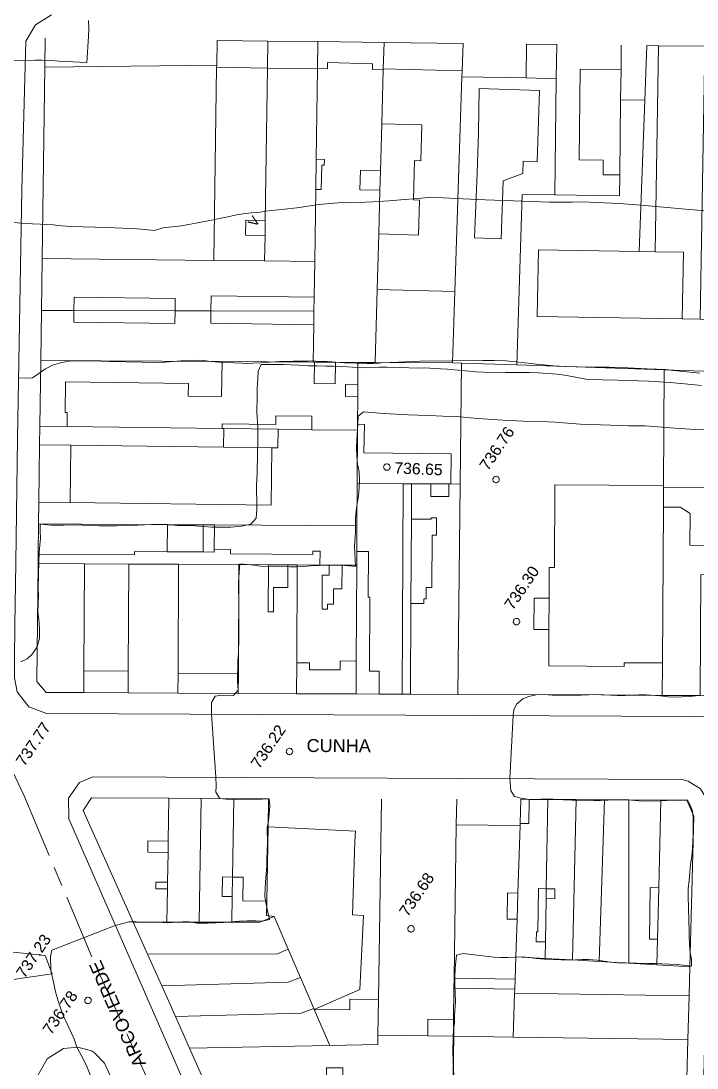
# Model space of a CAD drawing. Header units: metres. Extents: x 7 to 327053, y 40 to 7393807.
# Drawn here: x 325945.3 to 326049.9, y 7392972.6 to 7393134.6 of the extents above; entities that cross this region are included whole.
import ezdxf
from ezdxf.enums import TextEntityAlignment as Align

# ---------------------------------------------------------------- set-up
doc = ezdxf.new("R2010")
doc.units = ezdxf.units.M
doc.linetypes.add('T09', pattern=[17, 10, -2, 3, -2])
doc.layers.get('0').update_dxf_attribs({"lineweight": 18})
for name, color, linetype, lineweight in [('100_SIST_VIARIO_MEIO_FIO', 1, 'Continuous', 18), ('108_SEP_FIS_CANT_CENT_ILHA', 7, 'Continuous', 18), ('160_P_SIMP_ASF_TOP', 7, 'Continuous', 18), ('206_MURO_E_MURO_ARRIMO', 7, 'Continuous', 18), ('214_PROJ_BEIRAL_EDIF', 10, 'Continuous', 18), ('508_LM_SETOR_FISCAL', 136, 'T09', 18), ('600_CURVA_MESTRA', 14, 'Continuous', 18), ('604_CURVA_INTERM', 7, 'Continuous', 18), ('606_PTO_COTADO', 7, 'Continuous', 18), ('608_PTO_COTADO_INTERVIA', 1, 'Continuous', 18), ('626_SEGM_CURVA_INTERM', 7, 'Continuous', 18)]:
    doc.layers.add(name, color=color, linetype=linetype, lineweight=lineweight)
doc.styles.add('Style-Arial', font='arial.ttf', dxfattribs={"height": 1.75})

# ---------------------------------------------------------------- blocks, each defined once
blk = doc.blocks.new('SP09')
at = {"color": 0, "linetype": 'Continuous'}
blk.add_lwpolyline([(-0.03, -0.51), (-0.14, -0.49), (-0.24, -0.46), (-0.31, -0.42), (-0.35, -0.39), (-0.42, -0.31), (-0.47, -0.24), (-0.51, -0.15), (-0.52, -0.09), (-0.52, 0.03), (-0.51, 0.11), (-0.48, 0.2), (-0.44, 0.27), (-0.4, 0.33), (-0.32, 0.39), (-0.23, 0.44), (-0.15, 0.48), (-0.1, 0.48), (-0.03, 0.48), (0.08, 0.48), (0.19, 0.44), (0.27, 0.4), (0.35, 0.32), (0.41, 0.23), (0.46, 0.11), (0.48, 0.03), (0.48, -0.03), (0.47, -0.08), (0.44, -0.21), (0.38, -0.3), (0.31, -0.38), (0.23, -0.44), (0.1, -0.49), (0.02, -0.51)], close=True, dxfattribs=at)
blk = doc.blocks.new('SP10')
at = {"color": 0, "linetype": 'Continuous'}
blk.add_lwpolyline([(-0.03, -0.51), (-0.14, -0.49), (-0.24, -0.46), (-0.31, -0.42), (-0.35, -0.39), (-0.42, -0.31), (-0.47, -0.24), (-0.51, -0.15), (-0.52, -0.09), (-0.52, 0.03), (-0.51, 0.11), (-0.48, 0.2), (-0.44, 0.27), (-0.4, 0.33), (-0.32, 0.39), (-0.23, 0.44), (-0.15, 0.48), (-0.1, 0.48), (-0.03, 0.48), (0.08, 0.48), (0.19, 0.44), (0.27, 0.4), (0.35, 0.32), (0.41, 0.23), (0.46, 0.11), (0.48, 0.03), (0.48, -0.03), (0.47, -0.08), (0.44, -0.21), (0.38, -0.3), (0.31, -0.38), (0.23, -0.44), (0.1, -0.49), (0.02, -0.51)], close=True, dxfattribs=at)

msp = doc.modelspace()

# ---------------------------------------------------------------- linework, layer by layer
at = {"layer": '100_SIST_VIARIO_MEIO_FIO'}
for points in [[(325950.057, 7393135.542), (325947.572, 7393133.979), (325946.09, 7393131.449), (325945.455, 7393108.517), (325944.816, 7393069.995), (325944.527, 7393050.731), (325944.383, 7393041.099), (325944.326, 7393035.913), (325944.337, 7393032.948), (325944.761, 7393030.782), (325946.573, 7393028.483), (325949.303, 7393027.454), (326049.36, 7393026.983), (326101.988, 7393026.778), (326153.839, 7393026.804), (326154.578, 7393026.815), (326156.711, 7393027.004), (326158.59, 7393028.195), (326159.706, 7393030.123), (326160.859, 7393104.738), (326160.981, 7393118.077)], [(326048.721, 7392879.463), (326051.986, 7393013.277), (326050.442, 7393015.807), (326048.545, 7393016.987), (326047.585, 7393017.25), (325956.439, 7393017.649), (325954.401, 7393016.742), (325952.679, 7393014.342), (325952.711, 7393011.136), (325994.642, 7392915.248)], [(325956.219, 7392975.255), (325954.119, 7392975.832), (325951.896, 7392975.587), (325949.374, 7392974.024), (325947.933, 7392971.432), (325947.166, 7392959.022), (325947.047, 7392946.742)], [(325979.924, 7392924.987), (325965.218, 7392958.117), (325958.267, 7392973.335), (325956.703, 7392974.934), (325956.219, 7392975.255)]]:
    msp.add_lwpolyline(points, dxfattribs=at)
at = {"layer": '108_SEP_FIS_CANT_CENT_ILHA'}
msp.add_lwpolyline([(325939.978, 7392990.069), (325941.124, 7392990.844), (325949.062, 7392989.977), (325950.161, 7392987.167), (325943.021, 7392986.139), (325941.187, 7392984.855), (325939.916, 7392983.047)], dxfattribs=at)
at = {"layer": '206_MURO_E_MURO_ARRIMO'}
for p, q in [((325949.013, 7393127.453), (325949.074, 7393131.908)), ((325983.51, 7393131.492), (325975.667, 7393131.587)), ((325991.251, 7393131.398), (325983.51, 7393131.492)), ((326001.49, 7393131.275), (325991.251, 7393131.398)), ((326013.714, 7393131.127), (326001.49, 7393131.275)), ((325948.249, 7393071.914), (325948.388, 7393082.041)), ((325947.992, 7393050.648), (325948.009, 7393052.085)), ((325961.893, 7393030.639), (325955.053, 7393030.674)), ((325978.943, 7393030.551), (325969.614, 7393030.599)), ((325997.165, 7393030.457), (325987.955, 7393030.505)), ((326000.732, 7393030.442), (325997.165, 7393030.457)), ((326005.582, 7393030.422), (326004.288, 7393030.428)), ((326035.107, 7393030.301), (326012.911, 7393030.392)), ((326044.533, 7393030.241), (326035.107, 7393030.301)), ((326022.663, 7393014.162), (326023.966, 7393014.155))]:
    msp.add_line(p, q, dxfattribs=at)
for points in [[(325975.667, 7393131.587), (325975.608, 7393127.76)], [(325983.51, 7393131.492), (325983.451, 7393127.308)], [(325991.251, 7393131.398), (325991.192, 7393127.254)], [(326001.49, 7393131.275), (326001.379, 7393127.211)], [(326013.714, 7393131.127), (326013.576, 7393126.878)], [(326038.197, 7393130.832), (326038.152, 7393127.047)], [(326004.469, 7393062.997), (326005.763, 7393062.99)], [(326008.73, 7393062.973), (326011.511, 7393062.958)], [(326005.66, 7393044.461), (326005.732, 7393057.515)], [(325967.963, 7393052.467), (325973.492, 7393052.436)], [(325986.621, 7393050.433), (325983.62, 7393050.45)], [(325997.193, 7393035.551), (325997.165, 7393030.457)], [(326000.641, 7392983.179), (326001.102, 7393014.191)], [(326012.678, 7393010.236), (326012.737, 7393014.176)], [(326022.543, 7393010.434), (326022.663, 7393014.162)], [(325978.008, 7392999.108), (325978.059, 7393002.139)], [(326026.568, 7392998.802), (326026.593, 7393000.324)]]:
    msp.add_lwpolyline(points, dxfattribs=at)
at = {"layer": '214_PROJ_BEIRAL_EDIF'}
for points in [[(326028.147, 7393125.657), (326028.211, 7393130.952), (326023.525, 7393131.009), (326023.462, 7393125.81)], [(326042.125, 7393130.784), (326041.82, 7393122.329), (326040.978, 7393098.92), (326043.442, 7393098.878), (326043.975, 7393130.762)], [(326051.117, 7393130.676), (326043.975, 7393130.762), (326043.442, 7393098.878), (326047.812, 7393098.805), (326047.639, 7393088.489), (326050.411, 7393088.443)], [(325975.603, 7393127.42), (325975.608, 7393127.76), (325949.013, 7393127.453), (325948.606, 7393097.846), (325975.142, 7393097.555)], [(325983.082, 7393101.392), (325983.026, 7393097.468), (325975.142, 7393097.555), (325975.603, 7393127.42), (325983.451, 7393127.308), (325983.115, 7393103.707), (325980.123, 7393103.749), (325980.09, 7393101.435)], [(325991.192, 7393127.254), (325990.991, 7393113.185), (325990.925, 7393108.524), (325990.766, 7393097.383), (325983.026, 7393097.468), (325983.082, 7393101.392), (325983.115, 7393103.707), (325983.451, 7393127.308)], [(325990.545, 7393081.807), (325990.627, 7393087.602), (325990.657, 7393089.691), (325990.688, 7393091.853), (325990.766, 7393097.383), (325990.925, 7393108.524), (325991.776, 7393108.501), (325991.879, 7393112.282), (325992.252, 7393112.272), (325992.276, 7393113.15), (325990.991, 7393113.185), (325991.192, 7393127.254), (325992.737, 7393127.211), (325992.763, 7393128.173), (325999.733, 7393127.982), (325999.708, 7393127.065), (326001.373, 7393127.02), (326001.145, 7393118.67), (326000.946, 7393111.406), (325997.831, 7393111.491), (325997.748, 7393108.478), (326000.864, 7393108.393), (326000.679, 7393101.644), (326000.444, 7393093.045), (326000.135, 7393081.754), (325997.449, 7393081.769), (325993.977, 7393081.788), (325990.731, 7393081.806)], [(326001.145, 7393118.67), (326001.373, 7393127.02), (326001.379, 7393127.211), (326013.576, 7393126.878), (326013.545, 7393125.93), (326012.463, 7393092.716), (326000.444, 7393093.045), (326000.679, 7393101.644), (326006.835, 7393101.476), (326006.983, 7393106.883), (326006.047, 7393106.909), (326006.213, 7393112.987), (326007.194, 7393112.96), (326007.346, 7393118.5)], [(326038.152, 7393127.047), (326038.095, 7393122.374), (326037.955, 7393110.761), (326035.378, 7393110.792), (326035.406, 7393113.076), (326031.666, 7393113.121), (326031.836, 7393127.123)], [(326027.93, 7393107.673), (326028.147, 7393125.657), (326023.462, 7393125.81), (326013.545, 7393125.93), (326012.463, 7393092.716), (326012.104, 7393081.687), (326013.492, 7393081.645), (326022.015, 7393081.368), (326022.874, 7393107.734)], [(326016.223, 7393124.133), (326016.106, 7393117.31), (326015.904, 7393111.119), (326015.475, 7393101.044), (326019.632, 7393100.909), (326019.924, 7393109.877), (326022.965, 7393111.018), (326023.025, 7393112.886), (326025.203, 7393112.815), (326025.561, 7393123.829)], [(326027.93, 7393107.673), (326037.916, 7393107.553), (326037.955, 7393110.761), (326038.095, 7393122.374), (326041.82, 7393122.329), (326040.978, 7393098.92), (326025.369, 7393099.181), (326025.197, 7393088.864), (326047.639, 7393088.489), (326050.411, 7393088.443), (326052.551, 7393088.407), (326052.416, 7393080.378), (326044.854, 7393080.624), (326022.015, 7393081.368), (326022.874, 7393107.734)], [(326001.145, 7393118.67), (326000.946, 7393111.406), (326000.864, 7393108.393), (326000.679, 7393101.644), (326006.835, 7393101.476), (326006.983, 7393106.883), (326006.047, 7393106.909), (326006.213, 7393112.987), (326007.194, 7393112.96), (326007.346, 7393118.5)], [(325990.688, 7393091.853), (325990.766, 7393097.383), (325983.026, 7393097.468), (325975.142, 7393097.555), (325948.606, 7393097.846), (325948.495, 7393089.818), (325953.512, 7393089.803), (325953.541, 7393091.882), (325969.19, 7393091.659), (325969.163, 7393089.756), (325974.723, 7393089.739), (325974.756, 7393092.08)], [(326047.639, 7393088.489), (326025.197, 7393088.864), (326025.369, 7393099.181), (326040.978, 7393098.92), (326043.442, 7393098.878), (326047.812, 7393098.805)], [(326012.463, 7393092.716), (326000.444, 7393093.045), (326000.135, 7393081.754), (326012.104, 7393081.687)], [(325969.163, 7393089.756), (325953.512, 7393089.803), (325953.541, 7393091.882), (325969.19, 7393091.659)], [(325990.657, 7393089.691), (325974.723, 7393089.739), (325974.756, 7393092.08), (325990.688, 7393091.853)], [(325990.545, 7393081.807), (325990.627, 7393087.602), (325974.696, 7393087.828), (325974.723, 7393089.739), (325969.163, 7393089.756), (325969.135, 7393087.774), (325953.486, 7393087.997), (325953.512, 7393089.803), (325948.495, 7393089.818), (325948.388, 7393082.041), (325976.436, 7393081.885)], [(325969.163, 7393089.756), (325953.512, 7393089.803), (325953.486, 7393087.997), (325969.135, 7393087.774)], [(325974.723, 7393089.739), (325990.657, 7393089.691), (325990.627, 7393087.602), (325974.696, 7393087.828)], [(325990.545, 7393081.807), (325976.436, 7393081.885), (325976.363, 7393076.478), (325971.196, 7393076.547), (325971.222, 7393078.492), (325952.223, 7393078.745), (325952.16, 7393074.018), (325952.497, 7393074.014), (325952.468, 7393071.858), (325976.462, 7393071.538), (325976.472, 7393072.284), (325984.764, 7393072.173), (325984.782, 7393073.517), (325990.341, 7393073.443), (325990.313, 7393071.353), (325997.391, 7393071.259), (325997.396, 7393072.19), (325997.42, 7393076.449), (325995.531, 7393076.474), (325995.556, 7393078.378), (325997.43, 7393078.353), (325997.449, 7393081.769), (325993.977, 7393081.788), (325993.932, 7393078.47), (325990.687, 7393078.513), (325990.731, 7393081.806)], [(326011.825, 7393062.956), (326011.886, 7393067.596), (325998.392, 7393067.776), (325998.451, 7393072.176), (325997.396, 7393072.19), (325997.42, 7393076.449), (325997.43, 7393078.353), (325997.449, 7393081.769), (326000.135, 7393081.754), (326012.104, 7393081.687), (326013.492, 7393081.645), (326013.28, 7393062.948)], [(326044.738, 7393062.45), (326044.74, 7393062.716), (326044.854, 7393080.624), (326052.416, 7393080.378), (326052.302, 7393062.407)], [(325952.468, 7393071.858), (325976.462, 7393071.538), (325976.7, 7393071.535), (325976.662, 7393068.639), (325953.049, 7393068.954), (325948.214, 7393069.019), (325948.249, 7393071.914)], [(325984.144, 7393068.539), (325984.026, 7393059.651), (325952.93, 7393060.066), (325948.107, 7393060.133), (325948.066, 7393056.766), (325967.986, 7393056.656), (325973.515, 7393056.625), (325975.264, 7393056.616), (325997.309, 7393056.493), (325997.345, 7393063.036), (325997.391, 7393071.259), (325990.313, 7393071.353), (325985.123, 7393071.422), (325985.084, 7393068.527)], [(325985.123, 7393071.422), (325985.084, 7393068.527), (325984.144, 7393068.539), (325976.662, 7393068.639), (325976.7, 7393071.535)], [(325948.214, 7393069.019), (325953.049, 7393068.954), (325952.93, 7393060.066), (325948.107, 7393060.133)], [(325976.662, 7393068.639), (325984.144, 7393068.539), (325984.026, 7393059.651), (325952.93, 7393060.066), (325953.049, 7393068.954)], [(325997.287, 7393052.521), (325999.085, 7393052.511), (325999.046, 7393045.454), (325999.317, 7393045.453), (325999.253, 7393033.989), (326000.752, 7393033.98), (326000.732, 7393030.442), (326004.288, 7393030.428), (326004.469, 7393062.997), (325997.345, 7393063.036), (325997.309, 7393056.493)], [(326005.732, 7393057.515), (326008.788, 7393057.498), (326008.789, 7393057.704), (326009.613, 7393057.699), (326009.598, 7393055.026), (326008.919, 7393055.03), (326008.874, 7393046.913), (326008.032, 7393046.918), (326008.022, 7393045.155), (326007.653, 7393045.157), (326007.649, 7393044.45), (326005.66, 7393044.461), (326005.582, 7393030.422), (326012.911, 7393030.392), (326013.28, 7393062.948), (326011.825, 7393062.956), (326011.511, 7393062.958), (326011.5, 7393061.004), (326008.719, 7393061.02), (326008.73, 7393062.973), (326005.763, 7393062.99)], [(326044.74, 7393062.716), (326044.738, 7393062.45), (326044.719, 7393059.37), (326044.565, 7393035.261), (326038.649, 7393035.294), (326038.646, 7393034.729), (326026.977, 7393034.794), (326027.008, 7393040.427), (326027.035, 7393045.293), (326027.061, 7393050.049), (326027.85, 7393050.044), (326027.92, 7393062.81)], [(326044.565, 7393035.261), (326044.719, 7393059.37), (326047.283, 7393059.356), (326048.839, 7393058.375), (326048.812, 7393053.462), (326053.021, 7393053.438), (326052.996, 7393048.918), (326050.508, 7393048.932), (326050.404, 7393030.203), (326044.533, 7393030.241)], [(325967.963, 7393052.467), (325967.986, 7393056.656), (325948.066, 7393056.766), (325948.009, 7393052.085), (325962.891, 7393052.002), (325962.894, 7393052.495)], [(325975.264, 7393056.616), (325975.243, 7393052.846), (325975.241, 7393052.426), (325973.492, 7393052.436), (325973.515, 7393056.625)], [(325975.243, 7393052.846), (325977.768, 7393052.832), (325977.764, 7393052.134), (325990.476, 7393052.064), (325990.479, 7393052.576), (325991.598, 7393052.57), (325991.586, 7393050.406), (325993.002, 7393050.398), (325995.005, 7393050.387), (325997.275, 7393050.374), (325997.287, 7393052.521), (325997.309, 7393056.493), (325975.264, 7393056.616)], [(325955.072, 7393034.045), (325955.053, 7393030.674), (325949.246, 7393030.704), (325947.771, 7393032.386), (325947.992, 7393050.648), (325955.164, 7393050.608)], [(325962.004, 7393050.57), (325955.164, 7393050.608), (325955.072, 7393034.045), (325961.912, 7393034.007)], [(325961.912, 7393034.007), (325962.004, 7393050.57), (325969.724, 7393050.527), (325969.631, 7393033.668), (325969.614, 7393030.599), (325961.893, 7393030.639)], [(325979.054, 7393050.475), (325969.724, 7393050.527), (325969.631, 7393033.668), (325978.96, 7393033.617)], [(325983.62, 7393050.45), (325979.054, 7393050.475), (325978.96, 7393033.617), (325978.943, 7393030.551), (325987.955, 7393030.505), (325987.982, 7393035.281), (325988.066, 7393050.425), (325986.621, 7393050.433), (325986.601, 7393046.934), (325984.404, 7393046.946), (325984.383, 7393043.171), (325983.579, 7393043.175)], [(325988.066, 7393050.425), (325987.982, 7393035.281), (325989.965, 7393035.27), (325989.959, 7393034.199), (325994.685, 7393034.173), (325994.693, 7393035.565), (325997.193, 7393035.551), (325997.275, 7393050.374), (325995.005, 7393050.387), (325994.984, 7393046.723), (325993.667, 7393046.73), (325993.654, 7393044.363), (325992.755, 7393044.368), (325992.751, 7393043.565), (325991.917, 7393043.57), (325991.947, 7393048.829), (325992.993, 7393048.823), (325993.002, 7393050.398), (325991.586, 7393050.406)], [(326027.035, 7393045.293), (326027.008, 7393040.427), (326024.669, 7393040.44), (326024.696, 7393045.306)], [(325968.115, 7393007.684), (325968.226, 7393014.317), (325956.232, 7393014.398), (325954.975, 7393012.441), (325962.694, 7392995.168), (325967.906, 7392995.161), (325967.992, 7393000.287), (325966.188, 7393000.317), (325966.205, 7393001.349), (325968.009, 7393001.319), (325968.086, 7393005.909), (325964.934, 7393005.962), (325964.963, 7393007.737)], [(325967.992, 7393000.287), (325968.009, 7393001.319), (325968.086, 7393005.909), (325968.115, 7393007.684), (325968.226, 7393014.317), (325973.218, 7393014.284), (325972.898, 7392995.154), (325967.906, 7392995.161)], [(325978.059, 7393002.139), (325976.509, 7393002.165), (325976.458, 7392999.134), (325978.008, 7392999.108), (325977.942, 7392995.148), (325972.898, 7392995.154), (325973.218, 7393014.284), (325978.261, 7393014.25)], [(325983.632, 7393014.214), (325983.559, 7393009.881), (325983.367, 7392998.375), (325979.662, 7392998.437), (325979.723, 7393002.111), (325978.059, 7393002.139), (325978.261, 7393014.25)], [(326026.593, 7393000.324), (326025.39, 7393000.342), (326025.29, 7392993.632), (326025.068, 7392993.636), (326025.045, 7392992.111), (326026.458, 7392992.09), (326026.417, 7392989.546), (326021.878, 7392989.811), (326022.064, 7392995.594), (326022.195, 7392999.648), (326022.532, 7393010.09), (326022.543, 7393010.434), (326023.911, 7393010.414), (326023.966, 7393014.155), (326026.819, 7393014.14)], [(326026.593, 7393000.324), (326026.819, 7393014.14), (326031.22, 7393014.116), (326030.655, 7392989.299), (326026.417, 7392989.546), (326026.458, 7392992.09), (326026.568, 7392998.802), (326027.915, 7392998.782), (326027.938, 7393000.304)], [(326031.22, 7393014.116), (326030.655, 7392989.299), (326034.774, 7392989.059), (326035.577, 7393014.092)], [(326034.774, 7392989.059), (326035.577, 7393014.092), (326039.374, 7393014.071), (326039.372, 7392988.792)], [(326043.798, 7392992.513), (326043.699, 7392988.539), (326039.372, 7392988.792), (326039.374, 7393014.071), (326044.334, 7393014.044), (326043.996, 7393000.47), (326042.675, 7393000.49), (326042.557, 7392992.532)], [(326043.798, 7392992.513), (326043.996, 7393000.47), (326044.334, 7393014.044), (326048.352, 7393014.022), (326049.43, 7393011.557), (326048.813, 7392988.242), (326043.699, 7392988.539)], [(326022.064, 7392995.594), (326021.878, 7392989.811), (326021.766, 7392986.338), (326012.325, 7392986.478), (326012.678, 7393010.236), (326022.532, 7393010.09), (326022.195, 7392999.648), (326020.586, 7392999.672), (326020.526, 7392995.617)], [(325983.559, 7393009.881), (325983.367, 7392998.375), (325983.33, 7392996.166), (325984.493, 7392996.019), (325986.684, 7392990.948), (325988.576, 7392986.567), (325990.641, 7392981.783), (325990.704, 7392981.637), (325997.776, 7392984.715), (325998.322, 7392996.19), (325996.625, 7392996.27), (325996.981, 7393007.618), (325997.071, 7393009.231)], [(326022.195, 7392999.648), (326022.064, 7392995.594), (326020.526, 7392995.617), (326020.586, 7392999.672)], [(325964.922, 7392990.183), (325984.999, 7392990.273), (325986.684, 7392990.948), (325984.493, 7392996.019), (325982.285, 7392995.143), (325977.942, 7392995.148), (325972.898, 7392995.154), (325967.906, 7392995.161), (325962.694, 7392995.168)], [(325964.922, 7392990.183), (325967.114, 7392985.277), (325986.659, 7392985.885), (325988.576, 7392986.567), (325986.684, 7392990.948), (325984.999, 7392990.273)], [(326021.766, 7392986.338), (326021.716, 7392984.805), (326021.695, 7392984.159), (326048.695, 7392983.757), (326048.813, 7392988.242), (326043.699, 7392988.539), (326039.372, 7392988.792), (326034.774, 7392989.059), (326030.655, 7392989.299), (326026.417, 7392989.546), (326021.878, 7392989.811)], [(325967.114, 7392985.277), (325969.226, 7392980.551), (325988.68, 7392981.066), (325990.641, 7392981.783), (325988.576, 7392986.567), (325986.659, 7392985.885)], [(326012.302, 7392984.945), (326021.716, 7392984.805), (326021.766, 7392986.338), (326012.325, 7392986.478)], [(326012.229, 7392980.076), (326012.302, 7392984.945), (326021.716, 7392984.805), (326021.695, 7392984.159), (326021.477, 7392977.379), (326012.305, 7392977.516)], [(325993.104, 7392976.078), (325990.704, 7392981.637), (325996.193, 7392981.576), (325996.218, 7392983.244), (326000.641, 7392983.179), (326000.559, 7392977.69), (326000.537, 7392976.219)], [(326048.516, 7392976.977), (326021.477, 7392977.379), (326021.695, 7392984.159), (326048.695, 7392983.757)], [(325990.704, 7392981.637), (325990.641, 7392981.783), (325988.68, 7392981.066), (325969.226, 7392980.551), (325971.409, 7392975.665), (325993.104, 7392976.078)], [(326008.252, 7392977.576), (326012.305, 7392977.516), (326012.229, 7392980.076), (326008.29, 7392980.134)], [(326008.252, 7392977.576), (326000.559, 7392977.69), (326000.537, 7392976.219), (325993.104, 7392976.078), (325971.409, 7392975.665), (325973.694, 7392970.552), (325992.595, 7392970.392), (325992.614, 7392972.627), (325995.142, 7392972.606), (325995.123, 7392970.37), (326007.67, 7392970.264), (326012.196, 7392970.226), (326012.214, 7392971.401), (326012.305, 7392977.516)], [(326048.516, 7392976.977), (326021.477, 7392977.379), (326012.305, 7392977.516), (326012.214, 7392971.401), (326048.358, 7392971.036)]]:
    msp.add_lwpolyline(points, close=True, dxfattribs=at)
at = {"layer": '508_LM_SETOR_FISCAL'}
msp.add_lwpolyline([(325941.161, 7393143.475), (325941.44, 7393108.64), (325939.487, 7393033.169), (325942.087, 7393022.54), (325945.845, 7393014.681), (325956.704, 7392988.8), (325981.741, 7392934.196), (325988.126, 7392919.56)], dxfattribs=at)
at = {"layer": '600_CURVA_MESTRA', "elevation": 740}
msp.add_lwpolyline([(326053.771, 7393105.022), (326048.155, 7393105.459), (326041.297, 7393106.074), (326037.843, 7393106.365), (326032.084, 7393106.596), (326030.627, 7393106.557), (326028.99, 7393106.54), (326027.072, 7393106.558), (326022.957, 7393106.698), (326017.16, 7393106.91), (326014.877, 7393107.002), (326012.578, 7393107.148), (326010.624, 7393107.248), (326008.309, 7393107.265), (326007.312, 7393107.156), (326004.715, 7393106.99), (326002.251, 7393106.773), (325999.75, 7393106.591), (325998.651, 7393106.539), (325995.723, 7393106.522), (325994.397, 7393106.456), (325991.423, 7393106.18), (325987.986, 7393105.689), (325986.112, 7393105.462), (325983.181, 7393105.168), (325982.02, 7393104.953), (325980.927, 7393104.884), (325979.698, 7393104.769), (325978.67, 7393104.621), (325977.572, 7393104.36), (325976.306, 7393104.089), (325974.015, 7393103.624), (325970.179, 7393102.905), (325967.299, 7393102.585), (325965.993, 7393102.177), (325964.459, 7393102.316), (325963.336, 7393102.408), (325962.242, 7393102.477), (325958.646, 7393102.638), (325954.941, 7393102.727), (325953.154, 7393102.81), (325951.605, 7393102.91), (325950.328, 7393103.025), (325949.032, 7393103.087), (325948.296, 7393103.154), (325947.124, 7393103.23), (325945.369, 7393103.32), (325935.766, 7393104.096)], dxfattribs=at)
at = {"layer": '604_CURVA_INTERM', "flags": 128}
for points, elevation in [([(325935.98, 7393128.512), (325946.008, 7393128.465), (325947.521, 7393128.542), (325948.57, 7393128.544), (325949.983, 7393128.468), (325951.209, 7393128.365), (325955.502, 7393128.15), (325955.793, 7393132.203), (325955.813, 7393133.359), (325955.761, 7393134.649)], 741), ([(325944.972, 7393079.381), (325946.069, 7393079.303), (325947.102, 7393079.386), (325948.096, 7393080.026), (325949.103, 7393080.774), (325950.221, 7393081.341), (325951.644, 7393081.77), (325952.81, 7393081.979), (325954.104, 7393082.032), (325955.246, 7393082), (325956.406, 7393082.009), (325959.092, 7393081.922), (325964.095, 7393081.815), (325966.46, 7393081.762), (325967.673, 7393081.821), (325970.045, 7393082.019), (325972.464, 7393082.094), (325973.587, 7393082.052), (325974.749, 7393081.915), (325975.932, 7393081.816), (325978.235, 7393081.714), (325979.5, 7393081.659), (325980.049, 7393081.616), (325981.267, 7393081.632), (325982.434, 7393081.69), (325985.305, 7393081.915), (325987.444, 7393081.93), (325988.551, 7393081.937), (325989.642, 7393081.979), (325990.423, 7393081.981), (325991.533, 7393081.926), (325992.766, 7393081.89), (325995.359, 7393081.695), (325998.832, 7393081.616), (325999.87, 7393081.573), (325999.985, 7393081.554), (326001.091, 7393081.673), (326003.69, 7393081.824), (326007.095, 7393081.941), (326012.008, 7393082.027), (326016.778, 7393082.051), (326018.558, 7393082.049), (326020.33, 7393081.995), (326021.861, 7393081.861), (326023.217, 7393081.713), (326023.781, 7393081.67), (326025.09, 7393081.497), (326027.753, 7393081.25), (326029.491, 7393081.129), (326031.444, 7393081.076), (326034.415, 7393081.041), (326036.339, 7393081.018), (326039.192, 7393080.92), (326042.215, 7393080.776), (326045.074, 7393080.688), (326046.262, 7393080.511), (326048.318, 7393080.327), (326049.325, 7393080.202), (326050.325, 7393080.1)], 739), ([(325945.328, 7393035.453), (325946.278, 7393035.872), (325947.096, 7393036.688), (325947.819, 7393037.766), (325948.175, 7393039.12), (325948.217, 7393040.577), (325948.076, 7393042.05), (325947.952, 7393043.118), (325947.978, 7393044.464), (325948.024, 7393045.725), (325947.979, 7393046.764), (325948.036, 7393049.076), (325948.154, 7393052.421), (325948.235, 7393053.468), (325948.354, 7393054.577), (325948.3, 7393055.7), (325948.307, 7393056.708), (325949.989, 7393056.597), (325951.027, 7393056.559), (325952.036, 7393056.56), (325953.678, 7393056.619), (325956.01, 7393056.536), (325957.369, 7393056.486), (325958.712, 7393056.463), (325960.159, 7393056.485), (325963.422, 7393056.591), (325966.542, 7393056.729), (325968.034, 7393056.662), (325969.556, 7393056.547), (325972.241, 7393056.462), (325974.808, 7393056.293), (325976.199, 7393056.253), (325977.795, 7393056.288), (325979.459, 7393056.447), (325980.897, 7393056.715), (325981.705, 7393057.667), (325981.843, 7393059.021), (325981.831, 7393060.518), (325981.757, 7393061.712), (325981.787, 7393062.889), (325981.86, 7393064.472), (325981.913, 7393067.87), (325981.96, 7393069.42), (325981.971, 7393070.576), (325981.958, 7393071.774), (325981.803, 7393074.04), (325981.871, 7393076.452), (325981.891, 7393077.799), (325981.947, 7393079.244), (325982.035, 7393080.432), (325982.477, 7393081.424), (325983.597, 7393081.464), (325984.789, 7393081.463), (325985.949, 7393081.435), (325988.254, 7393081.315), (325989.737, 7393081.256), (325991.143, 7393081.231), (325992.486, 7393081.176), (325993.614, 7393081.169), (325995.027, 7393081.138), (325997.443, 7393080.993), (325998.451, 7393080.927), (326000.769, 7393081.034), (326001.916, 7393081.035), (326004.176, 7393080.976), (326006.498, 7393080.882), (326007.769, 7393080.905), (326010.257, 7393080.793), (326011.297, 7393080.72), (326013.555, 7393080.526), (326014.683, 7393080.408), (326015.68, 7393080.326), (326016.874, 7393080.272), (326020.274, 7393080.178), (326023.973, 7393080.178), (326025.35, 7393080.132), (326028.279, 7393079.921), (326029.756, 7393079.725), (326031.116, 7393079.487), (326032.966, 7393079.12), (326037.613, 7393079.007), (326042.447, 7393078.858), (326045.753, 7393078.658), (326049.066, 7393078.364), (326050.596, 7393078.188)], 738), ([(325950.998, 7392983.269), (325950.971, 7392983.353), (325950.684, 7392984.394), (325950.19, 7392986.579), (325949.962, 7392987.616), (325949.893, 7392989.82), (325950.107, 7392990.83), (325959.925, 7392994.646), (325961.114, 7392994.966), (325962.031, 7392995.191), (325963.153, 7392995.199), (325966.477, 7392995.126), (325967.992, 7392995.029), (325970.335, 7392995.181), (325971.412, 7392995.188), (325972.575, 7392995.022), (325972.99, 7392994.982), (325974.261, 7392994.991), (325975.524, 7392995.031), (325976.682, 7392995.094), (325979.106, 7392995.285), (325980.303, 7392995.342), (325981.595, 7392995.338), (325982.684, 7392995.31), (325983.752, 7392995.543), (325983.521, 7392996.697), (325983.248, 7392997.948), (325983.063, 7392999.13), (325983.095, 7393000.32), (325983.15, 7393001.335), (325983.356, 7393003.85), (325983.362, 7393004.918), (325983.482, 7393007.352), (325983.406, 7393009.73), (325983.625, 7393010.761), (325983.75, 7393011.888), (325983.807, 7393013.101), (325983.726, 7393014.242), (325982.645, 7393014.193), (325981.411, 7393014.181), (325979.197, 7393014.203), (325978.144, 7393014.181), (325977.096, 7393014.207), (325976.076, 7393014.289), (325975.475, 7393015.256), (325975.517, 7393016.264), (325975.47, 7393017.566), (325974.815, 7393027.334), (325974.78, 7393029.12), (325975.359, 7393030.129), (325976.379, 7393030.29), (325978.199, 7393030.239), (325978.95, 7393031.048), (325978.842, 7393032.348), (325978.812, 7393033.448), (325978.895, 7393034.519), (325978.897, 7393035.594), (325978.967, 7393036.723), (325979.052, 7393039.269), (325979.03, 7393040.419), (325979.031, 7393042.75), (325979.056, 7393044.021), (325979.037, 7393045.388), (325978.991, 7393046.489), (325978.964, 7393047.727), (325979.123, 7393049.957), (325979.179, 7393050.602), (325980.318, 7393050.481), (325981.328, 7393050.4), (325982.404, 7393050.251), (325983.51, 7393050.186), (325984.714, 7393050.214), (325985.813, 7393050.194), (325986.935, 7393050.152), (325987.978, 7393050.151), (325989.052, 7393050.203), (325990.227, 7393050.305), (325991.358, 7393050.353), (325993.641, 7393050.404), (325994.832, 7393050.414), (325996.004, 7393050.31), (325997.074, 7393050.184), (325997.052, 7393051.216), (325997.001, 7393052.261), (325996.906, 7393053.287), (325997.057, 7393055.5), (325997.078, 7393057.688), (325997.189, 7393058.794), (325997.328, 7393059.907), (325997.533, 7393061.11), (325997.663, 7393062.392), (325997.722, 7393063.501), (325997.646, 7393064.821), (325997.414, 7393066.024), (325997.298, 7393067.189), (325997.221, 7393068.626), (325997.271, 7393069.724), (325997.467, 7393072.185), (325997.492, 7393073.442), (325998.301, 7393074.111), (326000.779, 7393073.899), (326002.446, 7393073.798), (326005.286, 7393073.662), (326009.577, 7393073.513), (326010.6, 7393073.453), (326012.696, 7393073.377), (326015.933, 7393073.106), (326018.362, 7393072.936), (326019.869, 7393072.823), (326023.002, 7393072.662), (326026.89, 7393072.57), (326027.956, 7393072.534), (326031.897, 7393072.229), (326033.412, 7393072.145), (326036.52, 7393072.036), (326039.318, 7393071.962), (326041.872, 7393071.943), (326046.489, 7393071.601), (326048.08, 7393071.472), (326049.683, 7393071.378), (326052.659, 7393071.259)], 737), ([(326050.946, 7393030.228), (326049.72, 7393030.165), (326048.679, 7393030.068), (326046.463, 7393029.975), (326045.464, 7393030.021), (326044.204, 7393030.17), (326041.982, 7393030.331), (326040.914, 7393030.329), (326038.772, 7393030.211), (326037.578, 7393030.198), (326035.493, 7393030.337), (326034.349, 7393030.356), (326031.993, 7393030.278), (326029.65, 7393030.291), (326027.518, 7393030.285), (326026.275, 7393030.364), (326025.034, 7393030.305), (326023.893, 7393030.073), (326022.966, 7393029.684), (326021.983, 7393028.899), (326021.55, 7393027.986), (326021.461, 7393027.114), (326020.961, 7393017.367), (326021.088, 7393015.515), (326021.685, 7393014.57), (326022.693, 7393014.341), (326023.68, 7393014.172), (326024.727, 7393014.143), (326025.727, 7393014.163), (326026.856, 7393014.227), (326029.245, 7393014.1), (326030.565, 7393014.013), (326032.904, 7393014.03), (326033.929, 7393013.968), (326034.981, 7393013.955), (326036.102, 7393014.043), (326038.655, 7393014.115), (326040.885, 7393013.94), (326041.903, 7393013.883), (326044.234, 7393013.911), (326046.25, 7393014.011), (326047.359, 7393014.032), (326048.449, 7393014.097), (326048.808, 7393013.359), (326049.192, 7393012.389), (326049.32, 7393011.357), (326049.3, 7393008.683), (326049.208, 7393006.595), (326049.11, 7393005.352), (326048.907, 7393004.067), (326048.779, 7393002.851), (326048.686, 7393001.672), (326048.522, 7393000.284), (326048.533, 7392998.887), (326048.599, 7392997.648), (326048.643, 7392995.146), (326048.69, 7392994.01), (326048.707, 7392992.878), (326048.76, 7392991.743), (326048.857, 7392990.424), (326049.039, 7392989.433), (326049.043, 7392988.349), (326048.119, 7392988.437), (326046.843, 7392988.597), (326044.475, 7392988.712), (326043.421, 7392988.735), (326042.237, 7392988.735), (326038.905, 7392988.843), (326037.675, 7392988.863), (326036.55, 7392988.97), (326034.477, 7392989.251), (326033.127, 7392989.375), (326032.123, 7392989.387), (326030.065, 7392989.291), (326027.708, 7392989.399), (326026.338, 7392989.414), (326025.106, 7392989.547), (326023.995, 7392989.702), (326022.894, 7392989.766), (326021.666, 7392989.748), (326020.639, 7392989.696), (326019.574, 7392989.681), (326018.523, 7392989.722), (326015.004, 7392990.172), (326013.731, 7392990.312), (326012.684, 7392990.067), (326012.493, 7392987.965), (326012.433, 7392986.697), (326012.461, 7392985.367), (326012.521, 7392984.123), (326012.548, 7392982.945), (326012.412, 7392980.648), (326012.375, 7392979.585), (326012.257, 7392978.544), (326012.169, 7392977.366), (326012.135, 7392975.027), (326012.167, 7392973.745), (326012.308, 7392971.221)], 736)]:
    msp.add_lwpolyline(points, dxfattribs=dict(at, elevation=elevation))
at = {"layer": '604_CURVA_INTERM', "elevation": 737}
msp.add_lwpolyline([(325956.436, 7392970.499), (325955.499, 7392972.806), (325955.008, 7392973.922), (325953.97, 7392975.83), (325953.622, 7392976.927), (325953.16, 7392977.951), (325952.286, 7392979.809)], dxfattribs=at)
at = {"layer": '626_SEGM_CURVA_INTERM', "elevation": 737}
msp.add_lwpolyline([(325952.286, 7392979.809), (325952.127, 7392980.146), (325951.71, 7392981.097), (325950.998, 7392983.269)], dxfattribs=at)

# ---------------------------------------------------------------- block references
at = {"layer": '606_PTO_COTADO', "rotation": 55.83005668387076}
for p in [(326001.938, 7393065.593, 736.65), (326018.837, 7393063.669, 736.765), (326021.991, 7393041.681, 736.29), (325986.875, 7393021.591, 736.225), (326005.68, 7392994.145, 736.67)]:
    msp.add_blockref('SP09', p, dxfattribs=at)
at = {"layer": '608_PTO_COTADO_INTERVIA', "rotation": 55.83005668387076}
msp.add_blockref('SP10', (325955.705, 7392983.067, 736.785), dxfattribs=at)

# ---------------------------------------------------------------- texts
at = {"layer": '160_P_SIMP_ASF_TOP', "style": 'Style-Arial'}
for s, rotation, p in [('CUNHA', 359.73021, (325989.514, 7393022.484)), ('ARCOVERDE', 113.61909, (325963.807, 7392972.831))]:
    msp.add_text(s, height=2, rotation=rotation, dxfattribs=at).set_placement(p, align=Align.MIDDLE_LEFT)
at = {"layer": '214_PROJ_BEIRAL_EDIF', "style": 'Style-Arial'}
msp.add_text('V', height=1.5, rotation=55.83006, dxfattribs=at).set_placement((325981.602, 7393102.571))
at = {"layer": '606_PTO_COTADO', "style": 'Style-Arial'}
for s, rotation, p in [('736.76', 55.83006, (326018.946, 7393068.452, 736.765)), ('736.65', 357.66927, (326006.826, 7393065.301, 736.65)), ('736.30', 55.83006, (326022.791, 7393046.889, 736.29)), ('736.22', 55.83006, (325983.575, 7393022.334, 736.225)), ('736.68', 55.83006, (326006.539, 7392999.438, 736.67)), ('737.23', 55.83006, (325947.264, 7392989.922, 737.235))]:
    msp.add_text(s, height=1.75, rotation=rotation, dxfattribs=at).set_placement(p, align=Align.MIDDLE_CENTER)
at = {"layer": '608_PTO_COTADO_INTERVIA', "style": 'Style-Arial'}
for s, p in [('737.77', (325947.225, 7393022.717, 737.76)), ('736.78', (325951.384, 7392981.18, 736.785))]:
    msp.add_text(s, height=1.75, rotation=55.83006, dxfattribs=at).set_placement(p, align=Align.MIDDLE_CENTER)

doc.saveas('drawing.dxf')
